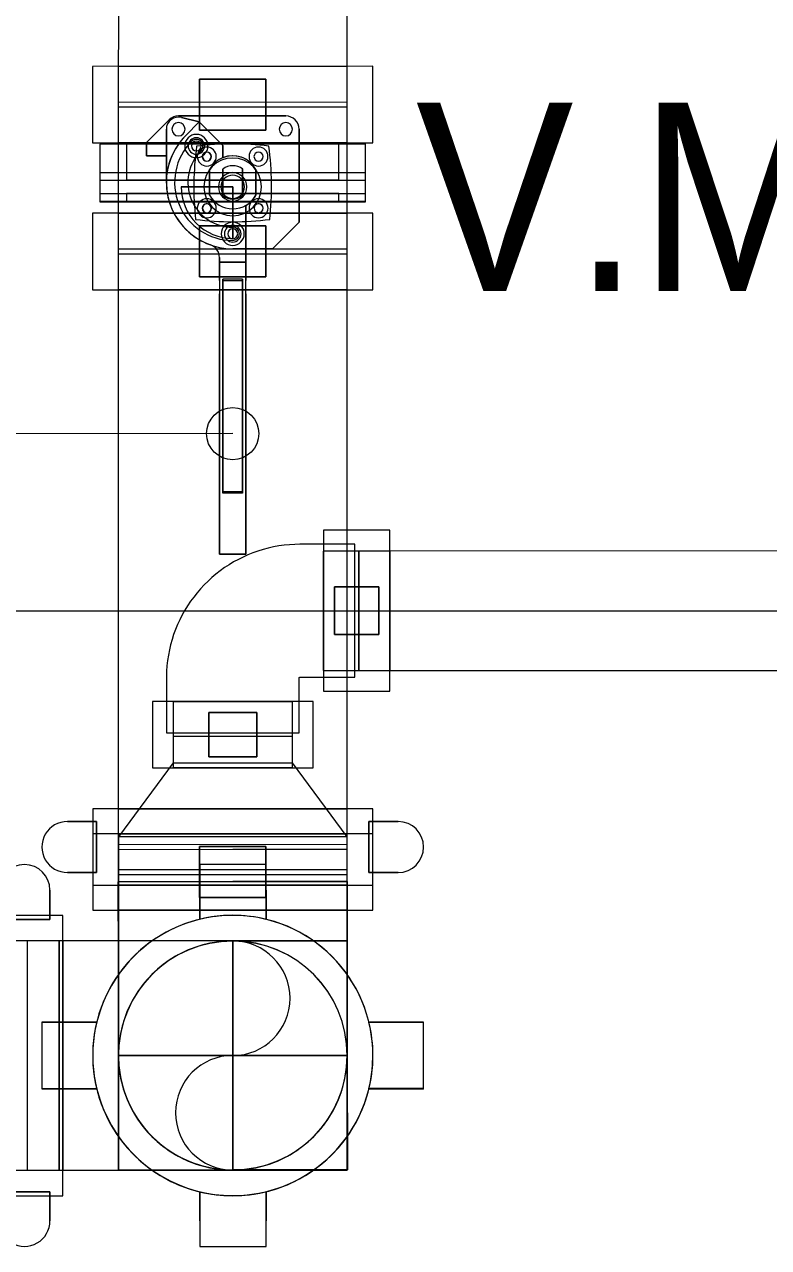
# Model space of a CAD drawing. Header units: metres. Extents: x 31.9 to 125.9, y -29 to 44.
# Drawn here: x 71.612 to 72.324, y -7.307 to -6.137 of the extents above; entities that cross this region are included whole.
import ezdxf

# ---------------------------------------------------------------- set-up
doc = ezdxf.new("R2010")
doc.units = ezdxf.units.M
for name, color, linetype, lineweight in [('A-ANNO-NOTE', 7, 'Continuous', 9), ('G-ANNO-TEXT', 7, 'Continuous', 9), ('P-PIPE', 7, 'Continuous', 18), ('P-PIPE-IDEN', 7, 'Continuous', 9)]:
    doc.layers.add(name, color=color, linetype=linetype, lineweight=lineweight)
doc.styles.add('SansSerif_1', font='SANSS__.TTF', dxfattribs={"width": 0.9, "height": 0.0018})

# ---------------------------------------------------------------- blocks, each defined once
blk = doc.blocks.new('Victaulic-IPS-Vic-300 MasterSeal Butterfly Valve LH - Standard-V33-NIVEL 09')
at = {"layer": 'P-PIPE', "color": 11, "true_color": 0xff8080}
for p, q in [((-0.002, 0.127), (-0.0367, 0.127)), ((-0.0367, 0), (-0.0367, 0.127)), ((-0.0092, 0.127), (-0.0092, -0.127)), ((0.0179, 0.127), (-0.0092, 0.127)), ((0.0179, 0.127), (-0.0092, 0.127)), ((-0.002, 0), (-0.002, 0.127)), ((0.0187, 0.127), (0.0107, 0.127)), ((0.0107, 0), (0.0107, 0.127)), ((0.0179, -0.127), (0.0179, 0.127)), ((0.0187, 0), (0.0187, 0.127)), ((0.0635, 0.1095), (-0.0719, 0.1095)), ((-0.0719, 0.1095), (-0.0719, -0.1095)), ((-0.0719, 0.1095), (-0.0719, -0.1095)), ((0.0635, -0.1095), (0.0635, 0.1095)), ((0.0635, -0.1095), (0.0635, 0.1095)), ((-0.002, 0.1016), (-0.0367, 0.1016)), ((-0.0367, 0), (-0.0367, 0.1016)), ((-0.002, 0.1016), (-0.002, 0)), ((0.0187, 0.1016), (0.0107, 0.1016)), ((0.0107, 0.1016), (0.0107, 0)), ((0.0187, 0), (0.0187, 0.1016)), ((0.0381, 0.0635), (-0.0508, 0.0635)), ((-0.0508, 0.0635), (0.0381, 0.0635)), ((0.0635, 0.0381), (0.0381, 0.0635)), ((0.0381, 0.0635), (0.0635, 0.0381)), ((-0.0635, 0.0508), (-0.0635, -0.0519)), ((-0.0635, -0.0519), (-0.0635, 0.0508)), ((0.0635, 0), (0.0635, 0.0381)), ((0.0635, 0.0381), (0.0635, 0)), ((0.0123, 0.0222), (-0.0123, 0.0222)), ((-0.0123, 0.0222), (0.0123, 0.0222)), ((0.0123, 0.0222), (-0.0123, 0.0222)), ((-0.0123, 0.0222), (0.0123, 0.0222)), ((0.0762, 0.0127), (0.022, 0.0127)), ((0.022, 0.0127), (0.0762, 0.0127)), ((0.0799, 0.0127), (0.0762, 0.0127)), ((0.0762, 0.0127), (0.0824, 0.0127)), ((0.0762, 0.0127), (0.0762, -0.0127)), ((0.0762, 0.0127), (0.0762, -0.0127)), ((0.0762, -0.0127), (0.0762, 0.0127)), ((0.0762, 0.0127), (0.0762, -0.0127)), ((0.103, 0.0127), (0.0799, 0.0127)), ((0.0824, 0.0127), (0.0927, 0.0127)), ((0.0927, 0.0127), (0.0938, 0.0127)), ((0.1118, 0.0127), (0.0938, 0.0127)), ((0.1066, 0.0127), (0.103, 0.0127)), ((0.1066, 0.0127), (0.1118, 0.0127)), ((0.3556, 0.0127), (0.1118, 0.0127)), ((0.1118, 0.0127), (0.3556, 0.0127)), ((0.3556, -0.0127), (0.3556, 0.0127)), ((0.3556, 0.0127), (0.3556, -0.0127)), ((0.0127, 0.0095), (-0.0127, 0.0095)), ((-0.0127, 0.0095), (0.0127, 0.0095)), ((-0.0127, 0.0095), (0.0127, 0.0095)), ((0.0127, 0.0095), (-0.0127, 0.0095)), ((0.2957, 0.0095), (0.0927, 0.0095)), ((0.0927, 0.0095), (0.0943, 0.0095)), ((0.0927, 0.0095), (0.0927, -0.0095)), ((0.0943, 0.0095), (0.2973, 0.0095)), ((0.0943, 0.0095), (0.0943, -0.0095)), ((0.2973, 0.0095), (0.2957, 0.0095)), ((0.2957, -0.0095), (0.2957, 0.0095)), ((0.2973, 0.0095), (0.2973, -0.0095)), ((-0.0354, -0.0095), (-0.0578, -0.032)), ((-0.0578, -0.032), (-0.0354, -0.0095)), ((-0.0367, -0.127), (-0.0367, 0)), ((-0.0367, -0.1016), (-0.0367, 0)), ((-0.0235, -0.0095), (-0.0354, -0.0095)), ((-0.0354, -0.0095), (-0.0235, -0.0095)), ((-0.0127, -0.0095), (0.0127, -0.0095)), ((0.0127, -0.0095), (-0.0127, -0.0095)), ((0.0127, -0.0095), (-0.0127, -0.0095)), ((-0.0127, -0.0095), (0.0127, -0.0095)), ((-0.002, 0), (-0.002, -0.1016)), ((-0.002, -0.127), (-0.002, 0)), ((0.0107, 0), (0.0107, -0.1016)), ((0.0107, -0.127), (0.0107, 0)), ((0.0187, -0.1016), (0.0187, 0)), ((0.0187, -0.127), (0.0187, 0)), ((0.0943, -0.0095), (0.0927, -0.0095)), ((0.0927, -0.0095), (0.2957, -0.0095)), ((0.2973, -0.0095), (0.0943, -0.0095)), ((0.2957, -0.0095), (0.2973, -0.0095)), ((-0.0123, -0.0222), (0.0123, -0.0222)), ((0.0123, -0.0222), (-0.0123, -0.0222)), ((0.0719, -0.0127), (0.0762, -0.0127)), ((0.0762, -0.0127), (0.0719, -0.0127)), ((0.0824, -0.0127), (0.0762, -0.0127)), ((0.0762, -0.0127), (0.0799, -0.0127)), ((0.0799, -0.0127), (0.103, -0.0127)), ((0.0927, -0.0127), (0.0824, -0.0127)), ((0.0938, -0.0127), (0.0927, -0.0127)), ((0.0938, -0.0127), (0.1118, -0.0127)), ((0.103, -0.0127), (0.1066, -0.0127)), ((0.1118, -0.0127), (0.1066, -0.0127)), ((0.3556, -0.0127), (0.1118, -0.0127)), ((0.1118, -0.0127), (0.3556, -0.0127)), ((-0.0578, -0.032), (-0.0621, -0.0491)), ((-0.0621, -0.0491), (-0.0578, -0.032)), ((-0.0449, -0.0449), (-0.0578, -0.032)), ((-0.0578, -0.032), (-0.0449, -0.0449)), ((-0.0578, -0.032), (-0.0449, -0.0449)), ((-0.0449, -0.0449), (-0.0578, -0.032)), ((-0.0598, -0.0609), (-0.0381, -0.0826)), ((-0.0381, -0.0826), (-0.0598, -0.0609)), ((-0.0508, -0.0635), (0.0008, -0.0635)), ((0.0008, -0.0635), (-0.0508, -0.0635)), ((-0.0254, -0.0826), (-0.0254, -0.0635)), ((-0.0254, -0.0635), (0.0008, -0.0635)), ((0.0008, -0.0635), (-0.0254, -0.0635)), ((-0.0254, -0.0635), (-0.0254, -0.0826)), ((-0.0381, -0.0826), (-0.0254, -0.0826)), ((-0.0254, -0.0826), (-0.0381, -0.0826)), ((-0.0367, -0.1016), (-0.002, -0.1016)), ((0.0107, -0.1016), (0.0187, -0.1016)), ((-0.0719, -0.1095), (0.0635, -0.1095)), ((-0.0367, -0.127), (-0.002, -0.127)), ((-0.0092, -0.127), (0.0179, -0.127)), ((-0.0092, -0.127), (0.0179, -0.127)), ((0.0107, -0.127), (0.0187, -0.127))]:
    blk.add_line(p, q, dxfattribs=at)
at = {"layer": 'P-PIPE', "color": 11, "lineweight": 9, "true_color": 0xff8080}
for p, q in [((0.0043, -0.0493), (0.0043, 0)), ((0.0043, 0), (0.0536, 0)), ((0.0536, 0), (0.0043, 0)), ((0.0043, 0), (0.0043, -0.0493)), ((0.0536, 0), (0.0043, 0)), ((0.0043, 0), (0.0043, -0.0493)), ((0.0043, -0.0493), (0.0043, 0)), ((0.0043, 0), (0.0536, 0))]:
    blk.add_line(p, q, dxfattribs=at)
at = {"layer": 'P-PIPE', "color": 11, "true_color": 0xff8080}
for centre, radius, start, end in [((-0.0508, 0.0508), 0.0127, 90, 180), ((-0.0508, 0.0508), 0.0127, 90, 180), ((-0.0508, 0.0508), 0.00635, 0, 180), ((-0.0508, 0.0508), 0.00635, 0, 180), ((-0.0508, 0.0508), 0.00635, 180, 0), ((-0.0508, 0.0508), 0.00635, 180, 360), ((0.0043, -0.2502), 0.2874, 83.7661, 97.7786), ((0.0043, -0.2502), 0.2874, 83.7661, 97.7786), ((-0.2497, 0), 0.2874, 352.8995, 7.1005), ((-0.2497, 0), 0.2874, 352.8995, 7.1005), ((0.2507, 0), 0.2874, 173.0893, 186.9107), ((0.2507, 0), 0.2874, 173.0893, 186.9107), ((-0.0247, 0.0247), 0.00908, 360, 180), ((-0.0247, 0.0247), 0.00908, 0, 180), ((-0.0247, 0.0247), 0.00908, 180, 360), ((-0.0247, 0.0247), 0.00908, 180, 0), ((-0.0247, 0.0247), 0.00432, 360, 180), ((-0.0247, 0.0247), 0.00432, 0, 180), ((-0.0247, 0.0247), 0.00432, 0, 180), ((-0.0247, 0.0247), 0.00432, 0, 180), ((-0.0247, 0.0247), 0.00432, 180, 360), ((-0.0247, 0.0247), 0.00432, 180, 360), ((-0.0247, 0.0247), 0.00432, 180, 360), ((-0.0247, 0.0247), 0.00432, 180, 360), ((0.0043, 0), 0.0276, 0, 180), ((0.0043, 0), 0.0276, 360, 180), ((0.0248, 0.0247), 0.00908, 360, 180), ((0.0248, 0.0247), 0.00908, 0, 180), ((0.0248, 0.0247), 0.00908, 180, 360), ((0.0248, 0.0247), 0.00908, 180, 360), ((0.0247, 0.0247), 0.00432, 0, 180), ((0.0247, 0.0247), 0.00432, 360, 180), ((0.0247, 0.0247), 0.00432, 180, 0), ((0.0247, 0.0247), 0.00432, 180, 360), ((0.0248, 0.0247), 0.00432, 360, 180), ((0.0248, 0.0247), 0.00432, 0, 180), ((0.0248, 0.0247), 0.00432, 180, 360), ((0.0248, 0.0247), 0.00432, 180, 360), ((0, 0), 0.0254, 118.955, 241.045), ((0, 0), 0.0254, 118.955, 241.045), ((0, 0), 0.0254, 118.955, 202.0243), ((0, 0), 0.0254, 118.955, 202.0243), ((0.0043, 0), 0.0136, 360, 180), ((0.0043, 0), 0.0136, 0, 180), ((0, 0), 0.0254, 298.955, 61.045), ((0, 0), 0.0254, 298.955, 61.045), ((0, 0), 0.0254, 30, 61.045), ((0, 0), 0.0254, 30, 61.045), ((0, 0), 0.0159, 143.1301, 216.8699), ((0, 0), 0.0159, 143.1301, 216.8699), ((0, 0), 0.0159, 143.1301, 216.8699), ((0, 0), 0.0159, 143.1301, 216.8699), ((0.0043, 0), 0.0112, 360, 180), ((0.0043, 0), 0.0112, 0, 180), ((0, 0), 0.0159, 323.1301, 36.8699), ((0, 0), 0.0159, 323.1301, 36.8699), ((0, 0), 0.0159, 323.1301, 36.8699), ((0, 0), 0.0159, 323.1301, 36.8699), ((0.0492, 0), 0.0111, 360, 180), ((0.0492, 0), 0.0111, 0, 180), ((0.0492, 0), 0.00794, 360, 180), ((0.0492, 0), 0.00794, 0, 180), ((0.0492, 0), 0.00635, 0, 180), ((0.0492, 0), 0.00635, 0, 180), ((0.0492, 0), 0.00476, 360, 180), ((0.0492, 0), 0.00476, 0, 180), ((0, 0), 0.0556, 225, 0), ((0, 0), 0.0556, 225, 0), ((0, 0), 0.0429, 225, 0), ((0, 0), 0.0429, 225, 0), ((0.0043, 0), 0.0276, 180, 360), ((0.0043, 0), 0.0276, 180, 360), ((0.0043, 0), 0.0136, 180, 360), ((0.0043, 0), 0.0136, 180, 360), ((0.0043, 0), 0.0112, 180, 360), ((0.0043, 0), 0.0112, 180, 360), ((0, 0), 0.0635, 270.7508, 0), ((0, 0), 0.0635, 270.7508, 0), ((0.0492, 0), 0.0111, 180, 360), ((0.0492, 0), 0.0111, 180, 360), ((0.0492, 0), 0.00794, 180, 360), ((0.0492, 0), 0.00794, 180, 360), ((0.0492, 0), 0.00476, 180, 360), ((0.0492, 0), 0.00476, 180, 360), ((0, 0), 0.0635, 225, 340.5293), ((0, 0), 0.0635, 225, 340.5293), ((-0.0247, -0.0248), 0.00908, 360, 180), ((-0.0247, -0.0248), 0.00908, 0, 180), ((-0.0247, -0.0247), 0.00432, 0, 180), ((-0.0247, -0.0247), 0.00432, 0, 180), ((-0.0247, -0.0248), 0.00432, 360, 180), ((-0.0247, -0.0248), 0.00432, 0, 180), ((0.0248, -0.0248), 0.00908, 360, 180), ((0.0248, -0.0248), 0.00908, 0, 180), ((0.0247, -0.0247), 0.00432, 0, 180), ((0.0247, -0.0247), 0.00432, 360, 180), ((0.0248, -0.0248), 0.00432, 360, 180), ((0.0248, -0.0248), 0.00432, 0, 180), ((0.0719, -0.0254), 0.0127, 90, 160.5293), ((0.0719, -0.0254), 0.0127, 90, 160.5293), ((-0.0348, -0.0348), 0.0111, 360, 180), ((-0.0348, -0.0348), 0.0111, 0, 180), ((-0.0348, -0.0348), 0.0111, 180, 360), ((-0.0348, -0.0348), 0.0111, 180, 360), ((-0.0348, -0.0348), 0.00794, 360, 180), ((-0.0348, -0.0348), 0.00794, 0, 180), ((-0.0348, -0.0348), 0.00794, 180, 360), ((-0.0348, -0.0348), 0.00794, 180, 360), ((-0.0348, -0.0348), 0.00635, 45, 225), ((-0.0348, -0.0348), 0.00635, 45, 225), ((-0.0348, -0.0348), 0.00476, 360, 180), ((-0.0348, -0.0348), 0.00476, 0, 180), ((-0.0348, -0.0348), 0.00476, 180, 360), ((-0.0348, -0.0348), 0.00476, 180, 360), ((0.0043, 0.2502), 0.2874, 262.2214, 276.2339), ((0.0043, 0.2502), 0.2874, 262.2214, 276.2339), ((-0.0247, -0.0248), 0.00908, 180, 360), ((-0.0247, -0.0248), 0.00908, 180, 0), ((-0.0247, -0.0247), 0.00432, 180, 360), ((-0.0247, -0.0247), 0.00432, 180, 360), ((-0.0247, -0.0248), 0.00432, 180, 360), ((-0.0247, -0.0248), 0.00432, 180, 0), ((0.0248, -0.0248), 0.00908, 180, 360), ((0.0248, -0.0248), 0.00908, 180, 360), ((0.0247, -0.0247), 0.00432, 180, 0), ((0.0247, -0.0247), 0.00432, 180, 360), ((0.0248, -0.0248), 0.00432, 180, 360), ((0.0248, -0.0248), 0.00432, 180, 360), ((-0.0508, -0.0519), 0.00635, 0, 180), ((-0.0508, -0.0519), 0.00635, 0, 180), ((0, 0), 0.0635, 225, 270.7508), ((0, 0), 0.0635, 225, 270.7508), ((-0.0508, -0.0519), 0.0127, 180, 225), ((-0.0508, -0.0519), 0.0127, 180, 225), ((-0.0508, -0.0519), 0.0116, 166.0872, 270), ((-0.0508, -0.0519), 0.0116, 166.0872, 270), ((-0.0508, -0.0519), 0.00635, 180, 0), ((-0.0508, -0.0519), 0.00635, 180, 360)]:
    blk.add_arc(centre, radius, start, end, dxfattribs=at)
at = {"layer": 'P-PIPE', "color": 11, "lineweight": 9, "true_color": 0xff8080}
for end in [0, 360, 360, 360]:
    blk.add_arc((0.0043, 0), 0.0493, 270, end, dxfattribs=at)
blk = doc.blocks.new('Victaulic-IPS-Rigid Coupling Style 07-W07-107 - Standard-V59-NIVEL 09')
at = {"layer": 'P-PIPE', "color": 11, "true_color": 0xff8080}
for p, q in [((0.0366, 0.1341), (-0.0366, 0.1341)), ((-0.0366, 0.1341), (-0.0366, -0.1341)), ((-0.0366, 0.1341), (-0.0366, -0.1341)), ((0.0366, -0.1341), (0.0366, 0.1341)), ((0.0366, -0.1341), (0.0366, 0.1341)), ((0.0366, 0.1095), (-0.0366, 0.1095)), ((-0.0366, -0.1095), (-0.0366, 0.1095)), ((-0.0366, -0.1095), (-0.0366, 0.1095)), ((0.0366, 0.1095), (0.0366, -0.1095)), ((0.0366, 0.1095), (0.0366, -0.1095)), ((-0.0244, 0.0317), (-0.0244, -0.0318)), ((0.0244, 0.0317), (-0.0244, 0.0317)), ((0.0244, 0.0317), (-0.0244, 0.0317)), ((0.0244, 0.0317), (-0.0244, 0.0317)), ((-0.0244, 0.0317), (0.0244, 0.0317)), ((-0.0244, -0.0318), (-0.0244, 0.0317)), ((-0.0244, -0.0318), (-0.0244, 0.0317)), ((0.0244, -0.0318), (0.0244, 0.0317)), ((0.0244, 0.0317), (0.0244, -0.0318)), ((0.0244, 0.0317), (0.0244, -0.0318)), ((-0.0244, -0.0318), (0.0244, -0.0318)), ((0.0244, -0.0318), (-0.0244, -0.0318)), ((-0.0244, -0.0318), (0.0244, -0.0318)), ((-0.0244, -0.0318), (0.0244, -0.0318)), ((-0.0366, -0.1095), (0.0366, -0.1095)), ((-0.0366, -0.1341), (0.0366, -0.1341))]:
    blk.add_line(p, q, dxfattribs=at)
blk = doc.blocks.new('Victaulic-IPS-Elbow No 10-13 - AC-2752983-NIVEL 09')
at = {"layer": 'P-PIPE', "color": 11, "true_color": 0xff8080}
for p, q in [((71.8115, -6.9264), (71.7019, -6.9265)), ((71.8115, -6.9264), (71.7019, -6.9265)), ((71.7019, -6.9265), (71.7019, -6.9571)), ((71.921, -6.9264), (71.8115, -6.9264)), ((71.921, -6.9264), (71.8115, -6.9264)), ((71.921, -6.957), (71.921, -6.9264)), ((71.7019, -6.9571), (71.8115, -6.957)), ((71.7019, -6.9571), (71.8115, -6.957)), ((71.8115, -6.957), (71.7019, -6.9571)), ((71.8115, -6.957), (71.7019, -6.9571)), ((71.8115, -6.957), (71.921, -6.957)), ((71.8115, -6.957), (71.921, -6.957)), ((71.921, -6.957), (71.8115, -6.957)), ((71.921, -6.957), (71.8115, -6.957))]:
    blk.add_line(p, q, dxfattribs=at)
at = {"layer": 'P-PIPE', "color": 11, "lineweight": 9, "true_color": 0xff8080}
for p, q in [((71.702, -7.2328), (71.702, -7.1233)), ((71.702, -7.1233), (71.702, -7.2328)), ((71.8115, -7.1233), (71.702, -7.1233)), ((71.8115, -7.1233), (71.702, -7.1233)), ((71.8115, -7.1233), (71.8115, -7.2328)), ((71.8115, -7.2328), (71.8115, -7.1233)), ((71.8115, -7.1233), (71.921, -7.1233)), ((71.921, -7.1233), (71.8115, -7.1233)), ((71.8115, -7.2328), (71.8115, -7.1233)), ((71.8115, -7.1233), (71.8115, -7.2328)), ((71.921, -7.1233), (71.9211, -7.2328)), ((71.9211, -7.2328), (71.921, -7.1233)), ((71.702, -7.2328), (71.8115, -7.2328)), ((71.9211, -7.2328), (71.8115, -7.2328))]:
    blk.add_line(p, q, dxfattribs=at)
at = {"layer": 'P-PIPE', "color": 11, "true_color": 0xff8080, "flags": 128}
for points in [[(71.702, -7.1233), (71.702, -7.1232), (71.702, -7.1228), (71.702, -7.1221), (71.702, -7.1212), (71.702, -7.12), (71.702, -7.1185), (71.702, -7.1168), (71.702, -7.1149), (71.702, -7.1127), (71.702, -7.1102), (71.702, -7.1075), (71.702, -7.1045), (71.702, -7.1013), (71.702, -7.0979), (71.702, -7.0943), (71.702, -7.0904), (71.702, -7.0863), (71.702, -7.082), (71.702, -7.0776), (71.702, -7.0729), (71.702, -7.068), (71.702, -7.063), (71.702, -7.0578), (71.702, -7.0524), (71.702, -7.0469), (71.702, -7.0412), (71.702, -7.0354), (71.702, -7.0295), (71.702, -7.0234), (71.702, -7.0173), (71.702, -7.0111), (71.702, -7.0047), (71.702, -6.9983), (71.7019, -6.9918), (71.7019, -6.9853), (71.7019, -6.9787), (71.7019, -6.9721), (71.7019, -6.9655), (71.7019, -6.9588), (71.7019, -6.9571)], [(71.921, -6.957), (71.921, -6.9637), (71.921, -6.9703), (71.921, -6.9769), (71.921, -6.9835), (71.921, -6.9901), (71.921, -6.9966), (71.921, -7.003), (71.921, -7.0093), (71.921, -7.0156), (71.921, -7.0218), (71.921, -7.0278), (71.921, -7.0338), (71.921, -7.0396), (71.921, -7.0453), (71.921, -7.0509), (71.921, -7.0563), (71.921, -7.0616), (71.921, -7.0667), (71.921, -7.0716), (71.921, -7.0763), (71.921, -7.0808), (71.921, -7.0852), (71.921, -7.0893), (71.921, -7.0932), (71.921, -7.0969), (71.921, -7.1004), (71.921, -7.1037), (71.921, -7.1067), (71.921, -7.1095), (71.921, -7.112), (71.921, -7.1143), (71.921, -7.1163), (71.921, -7.1181), (71.921, -7.1196), (71.921, -7.1209), (71.921, -7.1219), (71.921, -7.1226), (71.921, -7.1231), (71.921, -7.1233), (71.921, -7.1233)]]:
    blk.add_lwpolyline(points, dxfattribs=at)
at = {"layer": 'P-PIPE', "color": 11, "true_color": 0xff8080}
for start, end in [(90.0072, 180.0072), (90.0072, 180.0072), (90.0072, 180.0072), (0.0072, 90.0072), (0.0072, 90.0072), (0.0072, 90.0072), (180.0072, 270.0072), (180.0072, 270.0072), (180.0072, 270.0072), (270.0072, 0.0072), (270.0072, 0.0072), (270.0072, 0.0072)]:
    blk.add_arc((71.8115, -7.1233), 0.1095, start, end, dxfattribs=at)
blk = doc.blocks.new('Victaulic-IPS-Rigid Coupling Style 07-W07-107 - Standard-V66-NIVEL 09')
at = {"layer": 'P-PIPE', "color": 11, "true_color": 0xff8080}
for p, q in [((71.6774, -6.8873), (71.6774, -6.9605)), ((71.8115, -6.8873), (71.6774, -6.8873)), ((71.8115, -6.8873), (71.6774, -6.8873)), ((71.7019, -6.8873), (71.7019, -6.9605)), ((71.7019, -6.8873), (71.8115, -6.8873)), ((71.7019, -6.8873), (71.8115, -6.8873)), ((71.9456, -6.8873), (71.8115, -6.8873)), ((71.9456, -6.8873), (71.8115, -6.8873)), ((71.8115, -6.8873), (71.921, -6.8873)), ((71.8115, -6.8873), (71.921, -6.8873)), ((71.921, -6.9605), (71.921, -6.8873)), ((71.9456, -6.9605), (71.9456, -6.8873)), ((71.6532, -6.8995), (71.6812, -6.8995)), ((71.6812, -6.8995), (71.6532, -6.8995)), ((71.6774, -6.8995), (71.6774, -6.9483)), ((71.6774, -6.8995), (71.6812, -6.8995)), ((71.6774, -6.8995), (71.6812, -6.8995)), ((71.6812, -6.8995), (71.6812, -6.9483)), ((71.6812, -6.9483), (71.6812, -6.8995)), ((71.9418, -6.9483), (71.9418, -6.8995)), ((71.9418, -6.8995), (71.9697, -6.8995)), ((71.9697, -6.8995), (71.9418, -6.8995)), ((71.9418, -6.8995), (71.9418, -6.9483)), ((71.9418, -6.8995), (71.9456, -6.8995)), ((71.9418, -6.8995), (71.9456, -6.8995)), ((71.9456, -6.9483), (71.9456, -6.8995)), ((71.6812, -6.9483), (71.6532, -6.9483)), ((71.6532, -6.9483), (71.6812, -6.9483)), ((71.6812, -6.9483), (71.6774, -6.9483)), ((71.6812, -6.9483), (71.6774, -6.9483)), ((71.9697, -6.9483), (71.9418, -6.9483)), ((71.9418, -6.9483), (71.9697, -6.9483)), ((71.9456, -6.9483), (71.9418, -6.9483)), ((71.9456, -6.9483), (71.9418, -6.9483)), ((71.6774, -6.9605), (71.8115, -6.9605)), ((71.6774, -6.9605), (71.8115, -6.9605)), ((71.8115, -6.9605), (71.7019, -6.9605)), ((71.8115, -6.9605), (71.7019, -6.9605)), ((71.8115, -6.9605), (71.9456, -6.9605)), ((71.8115, -6.9605), (71.9456, -6.9605)), ((71.921, -6.9605), (71.8115, -6.9605)), ((71.921, -6.9605), (71.8115, -6.9605))]:
    blk.add_line(p, q, dxfattribs=at)
for centre, start, end in [((71.6532, -6.9239), 90.0072, 270.0072), ((71.6532, -6.9239), 90.0072, 270.0072), ((71.9697, -6.9239), 270.0072, 90.0072), ((71.9697, -6.9239), 270.0072, 90.0072)]:
    blk.add_arc(centre, 0.0244, start, end, dxfattribs=at)
blk = doc.blocks.new('Victaulic-IPS-Rigid Coupling Style 07-W07-107 - Standard-V67-NIVEL 09')
at = {"layer": 'P-PIPE', "color": 11, "true_color": 0xff8080}
for p, q in [((71.6289, -7.0916), (71.6289, -7.1551)), ((71.6533, -7.0916), (71.6812, -7.0916)), ((71.6812, -7.0916), (71.6533, -7.0916)), ((71.6812, -7.0916), (71.6812, -7.0916)), ((71.9697, -7.0915), (71.9418, -7.0915)), ((71.9418, -7.0915), (71.9418, -7.0915)), ((71.9418, -7.0915), (71.9697, -7.0915)), ((71.9941, -7.155), (71.9941, -7.0915)), ((71.6774, -7.1233), (71.6774, -7.1233)), ((71.6774, -7.1233), (71.6774, -7.1233)), ((71.702, -7.1233), (71.702, -7.1233)), ((71.921, -7.1233), (71.921, -7.1233)), ((71.9456, -7.1233), (71.9456, -7.1233)), ((71.9456, -7.1233), (71.9456, -7.1233)), ((71.6533, -7.1551), (71.6812, -7.1551)), ((71.6812, -7.1551), (71.6533, -7.1551)), ((71.6812, -7.1551), (71.6812, -7.1551)), ((71.9698, -7.155), (71.9418, -7.155)), ((71.9418, -7.155), (71.9418, -7.155)), ((71.9418, -7.155), (71.9698, -7.155))]:
    blk.add_line(p, q, dxfattribs=at)
for radius, start, end in [(0.1341, 90.0072, 270.0072), (0.1341, 90.0072, 270.0072), (0.1341, 270.0072, 90.0072), (0.1341, 270.0072, 90.0072), (0.1095, 90.0072, 270.0072), (0.1095, 90.0072, 270.0072), (0.1095, 270.0072, 90.0072), (0.1095, 270.0072, 90.0072), (0.1341, 166.3129, 193.7016), (0.1341, 166.3129, 193.7016), (0.1341, 346.3129, 13.7016), (0.1341, 346.3129, 13.7016)]:
    blk.add_arc((71.8115, -7.1233), radius, start, end, dxfattribs=at)
for centre, start_param, end_param in [((71.6533, -7.0916), 1.570796, 3.141593), ((71.6533, -7.0916), 3.141593, 4.712389), ((71.9697, -7.0915), 4.712389, 6.283185), ((71.9697, -7.0915), 0, 1.570796), ((71.6533, -7.1551), 3.141593, 4.712389), ((71.6533, -7.1551), 1.570796, 3.141593), ((71.9698, -7.155), 0, 1.570796), ((71.9698, -7.155), 4.712389, 6.283185)]:
    blk.add_ellipse(centre, major_axis=(0.0244, 0), ratio=0.000057, start_param=start_param, end_param=end_param, dxfattribs=at)
blk = doc.blocks.new('Victaulic-IPS-Rigid Coupling Style 07-W07-107 - Standard-V71-NIVEL 09')
at = {"layer": 'P-PIPE', "color": 11, "true_color": 0xff8080}
for p, q in [((71.8122, -6.9892), (71.8122, -6.9892)), ((71.8121, -7.0138), (71.8121, -7.0138)), ((71.6289, -7.0916), (71.6289, -7.1551)), ((71.6532, -7.0916), (71.6289, -7.0916)), ((71.6532, -7.0916), (71.6289, -7.0916)), ((71.6532, -7.0916), (71.6812, -7.0916)), ((71.6812, -7.0916), (71.6532, -7.0916)), ((71.6812, -7.0916), (71.6812, -7.0916)), ((71.9697, -7.0916), (71.9418, -7.0916)), ((71.9418, -7.0916), (71.9418, -7.0916)), ((71.9418, -7.0916), (71.9697, -7.0916)), ((71.9941, -7.0916), (71.9697, -7.0916)), ((71.9941, -7.0916), (71.9697, -7.0916)), ((71.9941, -7.1551), (71.9941, -7.0916)), ((71.6289, -7.1551), (71.6532, -7.1551)), ((71.6289, -7.1551), (71.6532, -7.1551)), ((71.6532, -7.1551), (71.6812, -7.1551)), ((71.6812, -7.1551), (71.6532, -7.1551)), ((71.6812, -7.1551), (71.6812, -7.1551)), ((71.9697, -7.1551), (71.9418, -7.1551)), ((71.9418, -7.1551), (71.9418, -7.1551)), ((71.9418, -7.1551), (71.9697, -7.1551)), ((71.9697, -7.1551), (71.9941, -7.1551)), ((71.9697, -7.1551), (71.9941, -7.1551)), ((71.8109, -7.2329), (71.8109, -7.2329)), ((71.8107, -7.2575), (71.8107, -7.2575))]:
    blk.add_line(p, q, dxfattribs=at)
for radius, start, end in [(0.1341, 90, 270), (0.1341, 90, 270), (0.1341, 270, 90), (0.1341, 270, 90), (0.1095, 90, 270), (0.1095, 90, 270), (0.1095, 270, 90), (0.1095, 270, 90), (0.1341, 166.3056, 193.6944), (0.1341, 166.3056, 193.6944), (0.1341, 346.3056, 13.6944), (0.1341, 346.3056, 13.6944)]:
    blk.add_arc((71.8115, -7.1234), radius, start, end, dxfattribs=at)
blk = doc.blocks.new('Victaulic-IPS-Rigid Coupling Style 07-W07-107 - Standard-V72-NIVEL 09')
at = {"layer": 'P-PIPE', "color": 11, "true_color": 0xff8080}
for p, q in [((71.8123, -6.9892), (71.8123, -6.9892)), ((71.8121, -7.0138), (71.8121, -7.0138)), ((71.6289, -7.0916), (71.6289, -7.1551)), ((71.6533, -7.0916), (71.6289, -7.0916)), ((71.6533, -7.0916), (71.6289, -7.0916)), ((71.6533, -7.0916), (71.6812, -7.0916)), ((71.6812, -7.0916), (71.6533, -7.0916)), ((71.6812, -7.0916), (71.6812, -7.0916)), ((71.9697, -7.0916), (71.9418, -7.0916)), ((71.9418, -7.0916), (71.9418, -7.0916)), ((71.9418, -7.0916), (71.9697, -7.0916)), ((71.9941, -7.0916), (71.9697, -7.0916)), ((71.9941, -7.0916), (71.9697, -7.0916)), ((71.9941, -7.1551), (71.9941, -7.0916)), ((71.6289, -7.1551), (71.6533, -7.1551)), ((71.6289, -7.1551), (71.6533, -7.1551)), ((71.6533, -7.1551), (71.6812, -7.1551)), ((71.6812, -7.1551), (71.6533, -7.1551)), ((71.6812, -7.1551), (71.6812, -7.1551)), ((71.9697, -7.1551), (71.9418, -7.1551)), ((71.9418, -7.1551), (71.9418, -7.1551)), ((71.9418, -7.1551), (71.9697, -7.1551)), ((71.9697, -7.1551), (71.9941, -7.1551)), ((71.9697, -7.1551), (71.9941, -7.1551)), ((71.8109, -7.2329), (71.8109, -7.2329)), ((71.8107, -7.2575), (71.8107, -7.2575))]:
    blk.add_line(p, q, dxfattribs=at)
for radius, start, end in [(0.1341, 90, 270), (0.1341, 90, 270), (0.1341, 270, 90), (0.1341, 270, 90), (0.1095, 90, 270), (0.1095, 90, 270), (0.1095, 270, 90), (0.1095, 270, 90), (0.1341, 166.3056, 193.6944), (0.1341, 166.3056, 193.6944), (0.1341, 346.3056, 13.6944), (0.1341, 346.3056, 13.6944)]:
    blk.add_arc((71.8115, -7.1234), radius, start, end, dxfattribs=at)
blk = doc.blocks.new('Elbow - PVC - AC PVC _80_-2754088-NIVEL 09')
at = {"layer": 'P-PIPE', "color": 1, "true_color": 0xff0000}
for p, q in [((-0.0635, 0.1167), (-0.0635, 0.0643)), ((0.0635, 0.1167), (-0.0635, 0.1167)), ((0.0635, 0.1167), (-0.0635, 0.1167)), ((0.0635, 0.0643), (0.0635, 0.1167)), ((-0.0643, 0.0635), (-0.1167, 0.0635)), ((-0.1167, 0.0635), (-0.1167, -0.0635)), ((-0.1167, 0.0635), (-0.1167, -0.0635)), ((-0.1167, -0.0635), (-0.0643, -0.0635))]:
    blk.add_line(p, q, dxfattribs=at)
at = {"layer": 'P-PIPE', "color": 1, "true_color": 0xff0000, "flags": 128}
for points in [[(-0.0643, -0.0635), (-0.0592, -0.0634), (-0.0541, -0.0631), (-0.049, -0.0626), (-0.0439, -0.0619), (-0.0389, -0.061), (-0.0339, -0.0598), (-0.029, -0.0585), (-0.0241, -0.057), (-0.0193, -0.0553), (-0.0145, -0.0534), (-0.0099, -0.0513), (-0.0053, -0.0491), (-0.0008, -0.0466), (0.0036, -0.044), (0.0079, -0.0412), (0.012, -0.0382), (0.0161, -0.0351), (0.02, -0.0318), (0.0237, -0.0283), (0.0274, -0.0247), (0.0309, -0.021), (0.0342, -0.0171), (0.0374, -0.0131), (0.0404, -0.009), (0.0432, -0.0048), (0.0459, -0.0004), (0.0484, 0.0041), (0.0507, 0.0086), (0.0529, 0.0133), (0.0548, 0.018), (0.0566, 0.0228), (0.0581, 0.0277), (0.0595, 0.0326), (0.0607, 0.0376), (0.0616, 0.0426), (0.0624, 0.0476), (0.063, 0.0527), (0.0633, 0.0578), (0.0635, 0.0629), (0.0635, 0.0643)], [(-0.0635, 0.0643), (-0.0635, 0.0643), (-0.0635, 0.0642), (-0.0635, 0.0642), (-0.0635, 0.0642), (-0.0635, 0.0641), (-0.0635, 0.0641), (-0.0635, 0.0641), (-0.0635, 0.064), (-0.0636, 0.064), (-0.0636, 0.064), (-0.0636, 0.064), (-0.0636, 0.0639), (-0.0636, 0.0639), (-0.0636, 0.0639), (-0.0636, 0.0638), (-0.0637, 0.0638), (-0.0637, 0.0638), (-0.0637, 0.0638), (-0.0637, 0.0637), (-0.0637, 0.0637), (-0.0638, 0.0637), (-0.0638, 0.0637), (-0.0638, 0.0637), (-0.0638, 0.0636), (-0.0639, 0.0636), (-0.0639, 0.0636), (-0.0639, 0.0636), (-0.0639, 0.0636), (-0.064, 0.0636), (-0.064, 0.0636), (-0.064, 0.0635), (-0.0641, 0.0635), (-0.0641, 0.0635), (-0.0641, 0.0635), (-0.0642, 0.0635), (-0.0642, 0.0635), (-0.0642, 0.0635), (-0.0643, 0.0635), (-0.0643, 0.0635), (-0.0643, 0.0635)]]:
    blk.add_lwpolyline(points, dxfattribs=at)
blk = doc.blocks.new('Victaulic-IPS-Rigid Coupling Style 07-W07-107 - Standard-2589299-NIVEL 09')
at = {"layer": 'P-PIPE', "color": 1, "true_color": 0xff0000}
for p, q in [((0.0318, 0.077), (-0.0317, 0.077)), ((-0.0317, 0.077), (-0.0317, -0.077)), ((-0.0317, 0.077), (-0.0317, -0.077)), ((0.0318, -0.077), (0.0318, 0.077)), ((0.0318, -0.077), (0.0318, 0.077)), ((-0.0317, -0.0572), (-0.0317, 0.0571)), ((-0.0317, -0.0572), (-0.0317, 0.0571)), ((0.0318, 0.0571), (-0.0317, 0.0571)), ((0.0318, 0.0571), (0.0318, -0.0572)), ((0.0318, 0.0571), (0.0318, -0.0572)), ((-0.0212, 0.0229), (-0.0212, -0.0229)), ((0.0212, 0.0229), (-0.0212, 0.0229)), ((0.0212, 0.0229), (-0.0212, 0.0229)), ((0.0212, 0.0229), (-0.0212, 0.0229)), ((-0.0212, 0.0229), (0.0212, 0.0229)), ((-0.0212, -0.0229), (-0.0212, 0.0229)), ((-0.0212, -0.0229), (-0.0212, 0.0229)), ((0.0212, -0.0229), (0.0212, 0.0229)), ((0.0212, 0.0229), (0.0212, -0.0229)), ((0.0212, 0.0229), (0.0212, -0.0229)), ((-0.0212, -0.0229), (0.0212, -0.0229)), ((0.0212, -0.0229), (-0.0212, -0.0229)), ((-0.0212, -0.0229), (0.0212, -0.0229)), ((-0.0212, -0.0229), (0.0212, -0.0229)), ((-0.0317, -0.0572), (0.0318, -0.0572)), ((-0.0317, -0.077), (0.0318, -0.077))]:
    blk.add_line(p, q, dxfattribs=at)
blk = doc.blocks.new('Victaulic-IPS-Elbow No 10-13 - AC-V120-NIVEL 09')
at = {"layer": 'P-PIPE', "color": 11, "true_color": 0xff8080}
for p, q in [((71.6453, -7.0138), (71.6147, -7.0138)), ((71.6147, -7.0138), (71.6147, -7.1234)), ((71.6147, -7.0138), (71.6147, -7.1234)), ((71.6453, -7.1234), (71.6453, -7.0138)), ((71.6453, -7.1234), (71.6453, -7.0138)), ((71.6453, -7.0138), (71.6453, -7.1234)), ((71.6453, -7.0138), (71.6453, -7.1234)), ((71.6147, -7.1234), (71.6147, -7.2329)), ((71.6147, -7.1234), (71.6147, -7.2329)), ((71.6453, -7.2329), (71.6453, -7.1234)), ((71.6453, -7.2329), (71.6453, -7.1234)), ((71.6453, -7.1234), (71.6453, -7.2329)), ((71.6453, -7.1234), (71.6453, -7.2329)), ((71.6147, -7.2329), (71.6453, -7.2329))]:
    blk.add_line(p, q, dxfattribs=at)
at = {"layer": 'P-PIPE', "color": 11, "lineweight": 9, "true_color": 0xff8080}
for p, q in [((71.921, -7.0138), (71.8115, -7.0138)), ((71.8115, -7.1234), (71.8115, -7.0138)), ((71.8115, -7.0138), (71.8115, -7.1234)), ((71.921, -7.1234), (71.921, -7.0138)), ((71.921, -7.0138), (71.921, -7.1234)), ((71.8115, -7.1234), (71.921, -7.1234)), ((71.921, -7.1234), (71.8115, -7.1234)), ((71.8115, -7.2329), (71.8115, -7.1234)), ((71.8115, -7.1234), (71.8115, -7.2329)), ((71.921, -7.2329), (71.921, -7.1234)), ((71.921, -7.1234), (71.921, -7.2329)), ((71.8115, -7.2329), (71.921, -7.2329))]:
    blk.add_line(p, q, dxfattribs=at)
at = {"layer": 'P-PIPE', "color": 11, "true_color": 0xff8080, "flags": 128}
for points in [[(71.8115, -7.0138), (71.8114, -7.0138), (71.811, -7.0138), (71.8103, -7.0138), (71.8094, -7.0138), (71.8082, -7.0138), (71.8067, -7.0138), (71.805, -7.0138), (71.8031, -7.0138), (71.8008, -7.0138), (71.7984, -7.0138), (71.7957, -7.0138), (71.7927, -7.0138), (71.7895, -7.0138), (71.7861, -7.0138), (71.7825, -7.0138), (71.7786, -7.0138), (71.7745, -7.0138), (71.7702, -7.0138), (71.7658, -7.0138), (71.7611, -7.0138), (71.7562, -7.0138), (71.7512, -7.0138), (71.746, -7.0138), (71.7406, -7.0138), (71.7351, -7.0138), (71.7294, -7.0138), (71.7236, -7.0138), (71.7177, -7.0138), (71.7116, -7.0138), (71.7055, -7.0138), (71.6993, -7.0138), (71.6929, -7.0138), (71.6865, -7.0138), (71.68, -7.0138), (71.6735, -7.0138), (71.6669, -7.0138), (71.6603, -7.0138), (71.6537, -7.0138), (71.6471, -7.0138), (71.6453, -7.0138)], [(71.6453, -7.2329), (71.6519, -7.2329), (71.6586, -7.2329), (71.6652, -7.2329), (71.6718, -7.2329), (71.6783, -7.2329), (71.6848, -7.2329), (71.6912, -7.2329), (71.6976, -7.2329), (71.7038, -7.2329), (71.71, -7.2329), (71.7161, -7.2329), (71.722, -7.2329), (71.7279, -7.2329), (71.7336, -7.2329), (71.7391, -7.2329), (71.7445, -7.2329), (71.7498, -7.2329), (71.7549, -7.2329), (71.7598, -7.2329), (71.7645, -7.2329), (71.7691, -7.2329), (71.7734, -7.2329), (71.7775, -7.2329), (71.7815, -7.2329), (71.7852, -7.2329), (71.7886, -7.2329), (71.7919, -7.2329), (71.7949, -7.2329), (71.7977, -7.2329), (71.8002, -7.2329), (71.8025, -7.2329), (71.8045, -7.2329), (71.8063, -7.2329), (71.8078, -7.2329), (71.8091, -7.2329), (71.8101, -7.2329), (71.8108, -7.2329), (71.8113, -7.2329), (71.8115, -7.2329), (71.8115, -7.2329)]]:
    blk.add_lwpolyline(points, dxfattribs=at)
at = {"layer": 'P-PIPE', "color": 11, "true_color": 0xff8080}
for start, end in [(90.0013, 180.0013), (90.0013, 180.0013), (90.0013, 180.0013), (0.0013, 90.0013), (0.0013, 90.0013), (0.0013, 90.0013), (180.0013, 270.0013), (180.0013, 270.0013), (180.0013, 270.0013), (270.0013, 0.0013), (270.0013, 0.0013), (270.0013, 0.0013)]:
    blk.add_arc((71.8115, -7.1234), 0.1095, start, end, dxfattribs=at)
at = {"layer": 'P-PIPE', "color": 11, "lineweight": 9, "true_color": 0xff8080}
for centre in [(71.8115, -7.0138), (71.8115, -7.1234), (71.8115, -7.1234), (71.8115, -7.2329)]:
    blk.add_ellipse(centre, major_axis=(0.1095, 0), ratio=0.000001, start_param=4.712389, end_param=6.283186, dxfattribs=at)
blk = doc.blocks.new('Victaulic-IPS-Rigid Coupling Style 07-W07-107 - Standard-V121-NIVEL 09')
at = {"layer": 'P-PIPE', "color": 11, "true_color": 0xff8080}
for p, q in [((71.8433, -6.9407), (71.7798, -6.9407)), ((71.7798, -6.9407), (71.7798, -6.9651)), ((71.7798, -6.9407), (71.7798, -6.9651)), ((71.8433, -6.9651), (71.8433, -6.9407)), ((71.8433, -6.9651), (71.8433, -6.9407)), ((71.7798, -6.9651), (71.7798, -6.9931)), ((71.7798, -6.9931), (71.7798, -6.9651)), ((71.8433, -6.9651), (71.8433, -6.9931)), ((71.8433, -6.9931), (71.8433, -6.9651)), ((71.7798, -7.2816), (71.7798, -7.2537)), ((71.7798, -7.2537), (71.7798, -7.2816)), ((71.8433, -7.2816), (71.8433, -7.2537)), ((71.8433, -7.2537), (71.8433, -7.2816)), ((71.7798, -7.2816), (71.7798, -7.306)), ((71.7798, -7.2816), (71.7798, -7.306)), ((71.8433, -7.306), (71.8433, -7.2816)), ((71.8433, -7.306), (71.8433, -7.2816)), ((71.7798, -7.306), (71.8433, -7.306))]:
    blk.add_line(p, q, dxfattribs=at)
for radius, start, end in [(0.1341, 0.0013, 180.0013), (0.1341, 0.0013, 180.0013), (0.1341, 76.307, 103.6957), (0.1341, 76.307, 103.6957), (0.1095, 0.0013, 180.0013), (0.1095, 0.0013, 180.0013), (0.1341, 180.0013, 0.0013), (0.1341, 180.0013, 0.0013), (0.1095, 180.0013, 0.0013), (0.1095, 180.0013, 0.0013), (0.1341, 256.307, 283.6957), (0.1341, 256.307, 283.6957)]:
    blk.add_arc((71.8115, -7.1234), radius, start, end, dxfattribs=at)
blk = doc.blocks.new('Victaulic-IPS-Rigid Coupling Style 07-W07-107 - Standard-V122-NIVEL 09')
at = {"layer": 'P-PIPE', "color": 11, "true_color": 0xff8080}
for p, q in [((71.5877, -6.9931), (71.5877, -6.9651)), ((71.5877, -6.9651), (71.5877, -6.9931)), ((71.6365, -6.9651), (71.6365, -6.9931)), ((71.6365, -6.9931), (71.6365, -6.9651)), ((71.6487, -6.9893), (71.5755, -6.9893)), ((71.5755, -6.9893), (71.5755, -7.1234)), ((71.5755, -6.9893), (71.5755, -7.1234)), ((71.6365, -6.9893), (71.5877, -6.9893)), ((71.5877, -6.9931), (71.5877, -6.9893)), ((71.5877, -6.9931), (71.5877, -6.9893)), ((71.6365, -6.9931), (71.5877, -6.9931)), ((71.5877, -6.9931), (71.6365, -6.9931)), ((71.6365, -6.9893), (71.6365, -6.9931)), ((71.6365, -6.9893), (71.6365, -6.9931)), ((71.6487, -7.1234), (71.6487, -6.9893)), ((71.6487, -7.1234), (71.6487, -6.9893)), ((71.6487, -7.0138), (71.5755, -7.0138)), ((71.5755, -7.1234), (71.5755, -7.0138)), ((71.5755, -7.1234), (71.5755, -7.0138)), ((71.6487, -7.0138), (71.6487, -7.1234)), ((71.6487, -7.0138), (71.6487, -7.1234)), ((71.5755, -7.1234), (71.5755, -7.2575)), ((71.5755, -7.1234), (71.5755, -7.2575)), ((71.5755, -7.2329), (71.5755, -7.1234)), ((71.5755, -7.2329), (71.5755, -7.1234)), ((71.6487, -7.2575), (71.6487, -7.1234)), ((71.6487, -7.2575), (71.6487, -7.1234)), ((71.6487, -7.1234), (71.6487, -7.2329)), ((71.6487, -7.1234), (71.6487, -7.2329)), ((71.5755, -7.2329), (71.6487, -7.2329)), ((71.5877, -7.2816), (71.5877, -7.2537)), ((71.5877, -7.2537), (71.6365, -7.2537)), ((71.6365, -7.2537), (71.5877, -7.2537)), ((71.5877, -7.2537), (71.5877, -7.2816)), ((71.5877, -7.2575), (71.5877, -7.2537)), ((71.5877, -7.2575), (71.5877, -7.2537)), ((71.6365, -7.2537), (71.6365, -7.2816)), ((71.6365, -7.2816), (71.6365, -7.2537)), ((71.6365, -7.2537), (71.6365, -7.2575)), ((71.6365, -7.2537), (71.6365, -7.2575)), ((71.5755, -7.2575), (71.6487, -7.2575)), ((71.5877, -7.2575), (71.6365, -7.2575))]:
    blk.add_line(p, q, dxfattribs=at)
for centre, start, end in [((71.6121, -6.9651), 0.0013, 180.0013), ((71.6121, -6.9651), 0.0013, 180.0013), ((71.6121, -7.2816), 180.0013, 0.0013), ((71.6121, -7.2816), 180.0013, 0.0013)]:
    blk.add_arc(centre, 0.0244, start, end, dxfattribs=at)
blk = doc.blocks.new('VALVULA MARIPOSA - VALVULA MARIPOSA-1722223-NIVEL 09')
at = {"layer": 'A-ANNO-NOTE', "insert": (0.002079, -0.001189), "char_height": 0.0018, "width": 0.00476202, "attachment_point": 1, "rotation": 180, "style": 'SansSerif_1'}
blk.add_mtext('V.M', dxfattribs=at)

msp = doc.modelspace()

# ---------------------------------------------------------------- linework, layer by layer
at = {"layer": 'G-ANNO-TEXT'}
msp.add_line((72.4218, -6.6982), (70.1526, -6.6982), dxfattribs=at)
at = {"layer": 'P-PIPE', "color": 11, "true_color": 0xff8080}
for p, q in [((71.7021, -6.0336), (71.7019, -6.2109)), ((71.9209, -6.2112), (71.9212, -6.0339)), ((71.7019, -6.2109), (71.9209, -6.2112)), ((71.7019, -6.3566), (71.7019, -6.9214)), ((71.9209, -6.3566), (71.7019, -6.3566)), ((71.921, -6.9213), (71.9209, -6.3566)), ((71.7543, -6.8183), (71.7543, -6.8434)), ((71.8686, -6.8183), (71.7543, -6.8183)), ((71.8686, -6.8183), (71.7543, -6.8183)), ((71.8686, -6.8434), (71.8686, -6.8183)), ((71.7543, -6.8434), (71.702, -6.9143)), ((71.7543, -6.8434), (71.8686, -6.8434)), ((71.7543, -6.8434), (71.8686, -6.8434)), ((71.921, -6.9143), (71.8686, -6.8434)), ((71.702, -6.9143), (71.702, -6.9453)), ((71.921, -6.9143), (71.702, -6.9143)), ((71.921, -6.9143), (71.702, -6.9143)), ((71.921, -6.9453), (71.921, -6.9143)), ((71.7019, -6.9214), (71.921, -6.9213)), ((71.702, -6.9453), (71.921, -6.9453)), ((71.702, -6.9453), (71.921, -6.9453)), ((71.702, -6.9504), (71.702, -7.1234)), ((71.8115, -6.9504), (71.702, -6.9504)), ((71.8115, -6.9504), (71.702, -6.9504)), ((71.921, -6.9504), (71.8115, -6.9504)), ((71.921, -6.9504), (71.8115, -6.9504)), ((71.921, -7.1234), (71.921, -6.9504)), ((71.8121, -7.0138), (71.8121, -7.0138)), ((71.8121, -7.0138), (71.8121, -7.0138)), ((71.8109, -7.2329), (71.8109, -7.2329))]:
    msp.add_line(p, q, dxfattribs=at)
at = {"layer": 'P-PIPE', "color": 1, "true_color": 0xff0000}
for p, q in [((72.399, -6.6406), (71.932, -6.6407)), ((71.932, -6.755), (72.399, -6.7549))]:
    msp.add_line(p, q, dxfattribs=at)
at = {"layer": 'P-PIPE', "color": 11, "lineweight": 9, "true_color": 0xff8080}
for p, q in [((71.702, -7.1234), (71.702, -7.1234)), ((71.702, -7.1234), (71.702, -7.2329)), ((71.8115, -7.1234), (71.702, -7.1234)), ((71.702, -7.1234), (71.8115, -7.1234)), ((71.8115, -7.1234), (71.8115, -7.1234)), ((71.8115, -7.1234), (71.8115, -7.2329)), ((71.8115, -7.1234), (71.921, -7.1234)), ((71.8115, -7.1234), (71.921, -7.1234)), ((71.8115, -7.2329), (71.8115, -7.1234)), ((71.8115, -7.1234), (71.8115, -7.1234)), ((71.921, -7.2329), (71.921, -7.1234)), ((71.921, -7.1234), (71.921, -7.1234)), ((71.702, -7.2329), (71.8115, -7.2329)), ((71.702, -7.2329), (71.8115, -7.2329)), ((71.8115, -7.2329), (71.921, -7.2329)), ((71.921, -7.2329), (71.8115, -7.2329))]:
    msp.add_line(p, q, dxfattribs=at)
at = {"layer": 'P-PIPE', "color": 11, "true_color": 0xff8080}
for centre, radius, start, end in [((71.8115, -7.1234), 0.1095, 90, 180), ((71.8115, -7.1234), 0.1095, 90, 180), ((71.8115, -7.1234), 0.1095, 0, 180), ((71.8115, -7.1234), 0.1095, 360, 90), ((71.8115, -7.1234), 0.1095, 360, 90), ((71.8115, -7.0686), 0.0548, 270, 90), ((71.8115, -7.1234), 0.1095, 180, 270), ((71.8115, -7.1234), 0.1095, 180, 270), ((71.8115, -7.1234), 0.1095, 180, 360), ((71.8115, -7.1781), 0.0548, 90, 270), ((71.8115, -7.1234), 0.1095, 270, 360), ((71.8115, -7.1234), 0.1095, 270, 360)]:
    msp.add_arc(centre, radius, start, end, dxfattribs=at)
at = {"layer": 'P-PIPE', "color": 1, "true_color": 0xff0000}
for start_param, end_param in [(4.712389, 6.283185), (0, 1.570796), (3.141593, 4.712389), (1.570796, 3.141593)]:
    msp.add_ellipse((71.932, -6.6978), major_axis=(0, 0.0571), ratio=0.000099, start_param=start_param, end_param=end_param, dxfattribs=at)
at = {"layer": 'P-PIPE', "color": 11, "lineweight": 9, "true_color": 0xff8080}
for centre in [(71.702, -7.1234), (71.8115, -7.1234), (71.8115, -7.1234), (71.921, -7.1234)]:
    msp.add_ellipse(centre, major_axis=(0, 0.1095), ratio=0.000057, start_param=3.141593, end_param=4.712389, dxfattribs=at)
at = {"layer": 'P-PIPE-IDEN'}
msp.add_line((71.8114, -6.5284), (71.3995, -6.5285), dxfattribs=at)
msp.add_circle((71.8114, -6.5284), 0.025, dxfattribs=at)

# ---------------------------------------------------------------- block references
at = {"layer": 'A-ANNO-NOTE', "xscale": 100, "yscale": 100, "zscale": 100, "rotation": 180}
msp.add_blockref('VALVULA MARIPOSA - VALVULA MARIPOSA-1722223-NIVEL 09', (72.1946, -6.3307), dxfattribs=at)
at = {"layer": 'P-PIPE', "color": 11, "true_color": 0xff8080}
for name, p, rotation in [('Victaulic-IPS-Rigid Coupling Style 07-W07-107 - Standard-V59-NIVEL 09', (71.8114, -6.2136), 90.00387127852224), ('Victaulic-IPS-Vic-300 MasterSeal Butterfly Valve LH - Standard-V33-NIVEL 09', (71.8114, -6.288), 270.0038712785223), ('Victaulic-IPS-Rigid Coupling Style 07-W07-107 - Standard-V59-NIVEL 09', (71.8114, -6.3541), 270.0038712785222), ('Victaulic-IPS-Rigid Coupling Style 07-W07-107 - Standard-V59-NIVEL 09', (71.8115, -6.9478), 270.0000000000001)]:
    msp.add_blockref(name, p, dxfattribs=dict(at, rotation=rotation))
at = {"layer": 'P-PIPE', "color": 1, "true_color": 0xff0000}
for name, p, rotation in [('Victaulic-IPS-Rigid Coupling Style 07-W07-107 - Standard-2589299-NIVEL 09', (71.9301, -6.6978), 359.9998845257335), ('Elbow - PVC - AC PVC _80_-2754088-NIVEL 09', (71.8115, -6.6978), 179.9998845257335), ('Victaulic-IPS-Rigid Coupling Style 07-W07-107 - Standard-2589299-NIVEL 09', (71.8115, -6.8164), 270)]:
    msp.add_blockref(name, p, dxfattribs=dict(at, rotation=rotation))
at = {"layer": 'P-PIPE', "color": 11, "true_color": 0xff8080}
for name in ['Victaulic-IPS-Rigid Coupling Style 07-W07-107 - Standard-V66-NIVEL 09', 'Victaulic-IPS-Elbow No 10-13 - AC-2752983-NIVEL 09', 'Victaulic-IPS-Rigid Coupling Style 07-W07-107 - Standard-V122-NIVEL 09', 'Victaulic-IPS-Rigid Coupling Style 07-W07-107 - Standard-V121-NIVEL 09', 'Victaulic-IPS-Rigid Coupling Style 07-W07-107 - Standard-V67-NIVEL 09', 'Victaulic-IPS-Rigid Coupling Style 07-W07-107 - Standard-V71-NIVEL 09', 'Victaulic-IPS-Rigid Coupling Style 07-W07-107 - Standard-V72-NIVEL 09', 'Victaulic-IPS-Elbow No 10-13 - AC-V120-NIVEL 09']:
    msp.add_blockref(name, (0, 0), dxfattribs=at)

doc.saveas('drawing.dxf')
